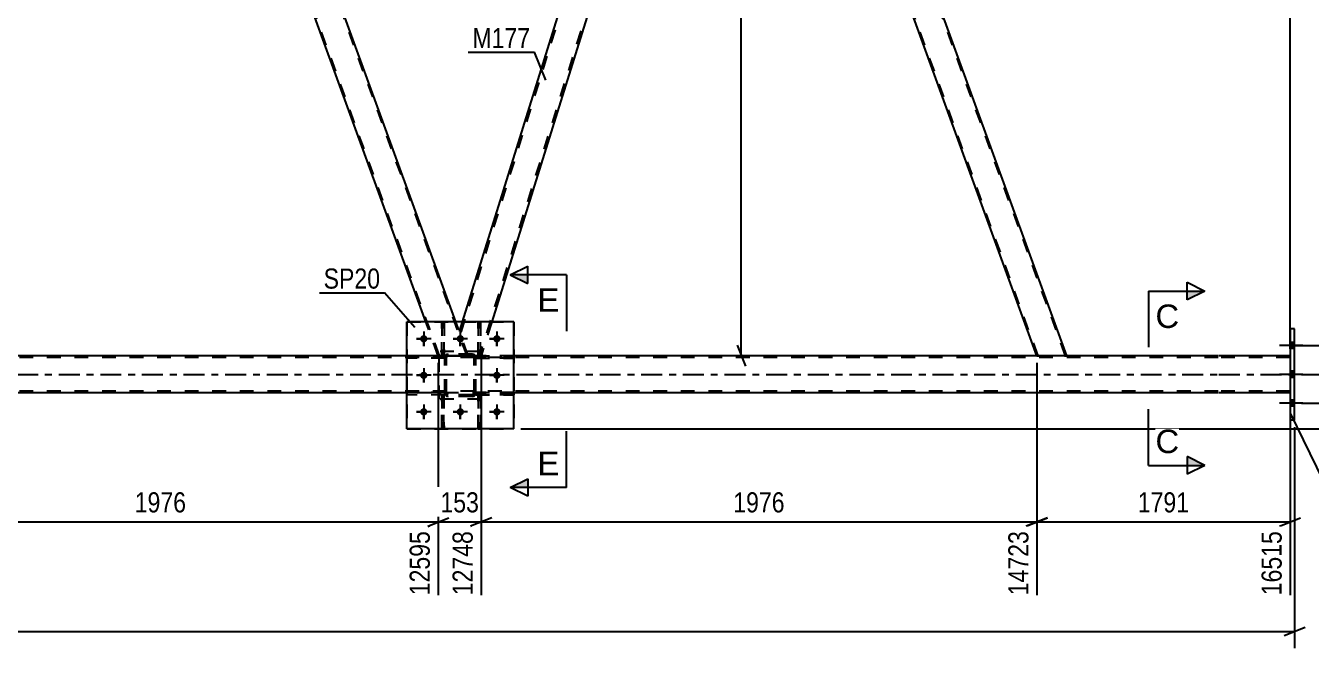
# Model space of a CAD drawing. Header units: millimetres. Extents: x -74 to 767, y -439 to 155.
# Drawn here: x 481.8 to 664.6, y -164.8 to -76.2 of the extents above; entities that cross this region are included whole.
import ezdxf

# ---------------------------------------------------------------- set-up
doc = ezdxf.new("R2010")
doc.units = ezdxf.units.MM
doc.linetypes.add('DXK_LINE_DOT2', pattern=[3.9198, 1.9599, -1.9599])
doc.linetypes.add('DXK_LINE_DOT3', pattern=[5.9187, 2.979, -0.9799, 0.9799, -0.9799])
doc.styles.add('Arial', font='arial.ttf', dxfattribs={"height": 0.2})
doc.styles.add('Arial Narrow', font='ARIALN.TTF', dxfattribs={"height": 0.2})

# ---------------------------------------------------------------- blocks, each defined once
blk = doc.blocks.new('Part-814185030-3653 - 3452')
at = {"color": 7, "linetype": 'DXK_LINE_DOT2'}
for p, q in [((541.37, -123.24), (535.97, -123.24)), ((535.97, -123.24), (535.97, -123.56)), ((541.37, -123.56), (535.97, -123.56)), ((540.77, -123.56), (540.77, -123.24)), ((541.37, -123.56), (541.37, -123.24))]:
    blk.add_line(p, q, dxfattribs=at)
blk = doc.blocks.new('Part-814185030-3635 - 3452')
at = {"color": 7, "linetype": 'DXK_LINE_DOT2'}
for p, q in [((541.37, -128.44), (535.97, -128.44)), ((535.97, -128.76), (535.97, -128.44)), ((541.37, -128.76), (535.97, -128.76)), ((540.77, -128.76), (540.77, -128.44)), ((541.37, -128.44), (541.37, -128.76))]:
    blk.add_line(p, q, dxfattribs=at)
blk = doc.blocks.new('Part-814185030-3796 - 3452')
at = {"color": 7, "linetype": 'DXK_LINE_DOT2'}
for p, q in [((540.93, -133.6), (540.92, -128.77)), ((540.92, -128.77), (541.24, -128.77)), ((540.92, -129.37), (541.24, -129.37)), ((541.24, -128.77), (541.25, -133.6)), ((541.25, -133.6), (540.93, -133.6))]:
    blk.add_line(p, q, dxfattribs=at)
blk = doc.blocks.new('Part-814185030-3631 - 3452')
at = {"color": 2, "linetype": 'Continuous'}
blk.add_line((546.44, -118.4), (546.12, -118.4), dxfattribs=at)
at = {"color": 7, "linetype": 'DXK_LINE_DOT2'}
for p, q in [((546.12, -118.4), (546.12, -123.25)), ((546.44, -123.25), (546.44, -118.4)), ((546.12, -122.65), (546.44, -122.65)), ((546.12, -123.25), (546.44, -123.25))]:
    blk.add_line(p, q, dxfattribs=at)
blk = doc.blocks.new('Part-814185030-3624 - 3452')
at = {"color": 7, "linetype": 'DXK_LINE_DOT2'}
for p, q in [((551.17, -128.44), (545.77, -128.44)), ((545.77, -128.44), (545.77, -128.76)), ((545.77, -128.76), (551.17, -128.76)), ((546.37, -128.76), (546.37, -128.44)), ((551.17, -128.76), (551.17, -128.44))]:
    blk.add_line(p, q, dxfattribs=at)
blk = doc.blocks.new('Part-814185030-3625 - 3452')
at = {"color": 7, "linetype": 'DXK_LINE_DOT2'}
for p, q in [((551.17, -123.24), (545.77, -123.24)), ((545.77, -123.24), (545.77, -123.56)), ((545.77, -123.56), (551.17, -123.56)), ((546.37, -123.56), (546.37, -123.24)), ((551.17, -123.56), (551.17, -123.24))]:
    blk.add_line(p, q, dxfattribs=at)
blk = doc.blocks.new('Part-814185030-3628 - 3452')
at = {"color": 7, "linetype": 'DXK_LINE_DOT2'}
for p, q in [((541.24, -128.77), (540.92, -128.77)), ((540.92, -128.77), (540.93, -133.6)), ((540.92, -129.37), (541.24, -129.37)), ((541.25, -133.6), (541.24, -128.77)), ((540.93, -133.6), (541.25, -133.6))]:
    blk.add_line(p, q, dxfattribs=at)
blk = doc.blocks.new('Part-814185030-3634 - 3452')
at = {"color": 2, "linetype": 'Continuous'}
blk.add_line((541.25, -118.4), (540.93, -118.4), dxfattribs=at)
at = {"color": 7, "linetype": 'DXK_LINE_DOT2'}
for p, q in [((540.93, -118.4), (540.93, -123.25)), ((541.25, -123.25), (541.25, -118.4)), ((540.93, -122.65), (541.25, -122.65)), ((540.93, -123.25), (541.25, -123.25))]:
    blk.add_line(p, q, dxfattribs=at)
blk = doc.blocks.new('Part-814185030-3636 - 3452')
at = {"color": 7, "linetype": 'DXK_LINE_DOT2'}
for p, q in [((541.37, -123.24), (535.97, -123.24)), ((535.97, -123.56), (535.97, -123.24)), ((541.37, -123.56), (535.97, -123.56)), ((540.77, -123.56), (540.77, -123.24)), ((541.37, -123.24), (541.37, -123.56))]:
    blk.add_line(p, q, dxfattribs=at)
blk = doc.blocks.new('Bolt-814185030-3640 - 3452')
at = {"linetype": 'Continuous'}
for points in [[(661.59, -121.32), (661.59, -122.2), (662.23, -122.2), (662.23, -121.32)], [(661.59, -121.32), (661.59, -122.2), (662.23, -122.2), (662.23, -121.32)], [(661.59, -121.32), (661.59, -122.2), (662.23, -122.2), (662.23, -121.32)], [(661.59, -125.42), (661.59, -126.3), (662.23, -126.3), (662.23, -125.42)], [(661.59, -125.42), (661.59, -126.3), (662.23, -126.3), (662.23, -125.42)], [(661.59, -129.52), (661.59, -130.4), (662.23, -130.4), (662.23, -129.52)], [(661.59, -129.52), (661.59, -130.4), (662.23, -130.4), (662.23, -129.52)], [(661.59, -129.52), (661.59, -130.4), (662.23, -130.4), (662.23, -129.52)]]:
    blk.add_hatch(color=1, dxfattribs=at).paths.add_polyline_path(points)
at = {"color": 1, "linetype": 'Continuous'}
for p, q in [((663.39, -121.76), (660.07, -121.76)), ((663.39, -121.76), (660.07, -121.76)), ((663.39, -121.76), (660.07, -121.76)), ((662.23, -121.32), (661.59, -121.32)), ((662.23, -121.32), (661.59, -121.32)), ((662.23, -121.32), (661.59, -121.32)), ((662.23, -122.2), (661.59, -122.2)), ((662.23, -122.2), (661.59, -122.2)), ((662.23, -122.2), (661.59, -122.2)), ((663.39, -125.86), (660.07, -125.86)), ((663.39, -125.86), (660.07, -125.86)), ((662.23, -125.42), (661.59, -125.42)), ((662.23, -125.42), (661.59, -125.42)), ((662.23, -126.3), (661.59, -126.3)), ((662.23, -126.3), (661.59, -126.3)), ((662.23, -129.52), (661.59, -129.52)), ((662.23, -129.52), (661.59, -129.52)), ((662.23, -129.52), (661.59, -129.52)), ((663.39, -129.96), (660.07, -129.96)), ((663.39, -129.96), (660.07, -129.96)), ((663.39, -129.96), (660.07, -129.96)), ((662.23, -130.4), (661.59, -130.4)), ((662.23, -130.4), (661.59, -130.4)), ((662.23, -130.4), (661.59, -130.4))]:
    blk.add_line(p, q, dxfattribs=at)
blk = doc.blocks.new('Part-814185030-3641 - 3452')
at = {"color": 7, "linetype": 'DXK_LINE_DOT2'}
for p, q in [((545.77, -123.56), (545.77, -123.24)), ((545.77, -123.24), (551.17, -123.24)), ((551.17, -123.56), (545.77, -123.56)), ((546.37, -123.56), (546.37, -123.24)), ((551.17, -123.24), (551.17, -123.56))]:
    blk.add_line(p, q, dxfattribs=at)
blk = doc.blocks.new('Part-814185030-3646 - 3452')
at = {"color": 2, "linetype": 'Continuous'}
for p, q in [((551.17, -118.4), (535.97, -118.4)), ((535.97, -133.6), (535.97, -118.4)), ((551.17, -133.6), (551.17, -118.4)), ((551.17, -133.6), (535.97, -133.6))]:
    blk.add_line(p, q, dxfattribs=at)
blk = doc.blocks.new('Part-814185030-3647 - 3452')
at = {"color": 7, "linetype": 'DXK_LINE_DOT2'}
for p, q in [((535.97, -118.4), (551.17, -118.4)), ((535.97, -118.4), (535.97, -133.6)), ((551.17, -118.4), (551.17, -133.6)), ((535.97, -133.6), (551.17, -133.6))]:
    blk.add_line(p, q, dxfattribs=at)
blk = doc.blocks.new('Part-814185030-3648 - 3452')
at = {"color": 7, "linetype": 'DXK_LINE_DOT2'}
for p, q in [((545.77, -128.76), (545.77, -128.44)), ((545.77, -128.44), (551.17, -128.44)), ((551.17, -128.76), (545.77, -128.76)), ((546.37, -128.76), (546.37, -128.44)), ((551.17, -128.44), (551.17, -128.76))]:
    blk.add_line(p, q, dxfattribs=at)
blk = doc.blocks.new('Part-814185030-3668 - 3452')
at = {"color": 2, "linetype": 'Continuous'}
for p, q in [((500.57, -2), (496.31, -2)), ((542.94, -118.4), (500.57, -2)), ((538.68, -118.4), (497.84, -6.2))]:
    blk.add_line(p, q, dxfattribs=at)
at = {"color": 7, "linetype": 'DXK_LINE_DOT2'}
for p, q in [((496.31, -2), (497.84, -6.2)), ((540.6, -123.22), (496.48, -2)), ((544.52, -123.22), (500.4, -2)), ((540.43, -123.22), (538.68, -118.4)), ((544.69, -123.22), (542.94, -118.4)), ((544.69, -123.22), (540.43, -123.22))]:
    blk.add_line(p, q, dxfattribs=at)
blk = doc.blocks.new('Part-814185030-3683 - 3452')
at = {"color": 7, "linetype": 'DXK_LINE_DOT2'}
for p, q in [((580.38, -2), (543.56, -120.12)), ((582.86, -5.88), (546.28, -123.22)), ((582.99, -6.25), (582.97, -6.2)), ((582.99, -6.25), (582.97, -6.2)), ((543.84, -118.4), (543.42, -119.75)), ((548.03, -118.4), (546.53, -123.22)), ((544.69, -123.22), (543.42, -119.75)), ((546.53, -123.22), (544.69, -123.22))]:
    blk.add_line(p, q, dxfattribs=at)
at = {"color": 2, "linetype": 'Continuous'}
for p, q in [((580.13, -2), (543.84, -118.4)), ((581.44, -2), (580.13, -2)), ((582.97, -6.2), (581.44, -2)), ((582.99, -6.25), (548.03, -118.4))]:
    blk.add_line(p, q, dxfattribs=at)
blk = doc.blocks.new('Part-814185030-3693 - 3452')
at = {"color": 2, "linetype": 'Continuous'}
for p, q in [((585.7, -2), (581.44, -2)), ((629.82, -123.22), (585.7, -2)), ((625.57, -123.22), (582.97, -6.2))]:
    blk.add_line(p, q, dxfattribs=at)
at = {"color": 7, "linetype": 'DXK_LINE_DOT2'}
for p, q in [((581.44, -2), (582.97, -6.2)), ((625.74, -123.22), (581.61, -2)), ((629.65, -123.22), (585.53, -2)), ((625.57, -123.22), (629.82, -123.22))]:
    blk.add_line(p, q, dxfattribs=at)
blk = doc.blocks.new('Part-814185030-3698 - 3452')
at = {"color": 2, "linetype": 'Continuous'}
for p, q in [((494.99, -2), (458.29, -119.75)), ((496.31, -2), (494.99, -2)), ((497.84, -6.2), (496.31, -2)), ((497.86, -6.25), (461.4, -123.22)), ((459.55, -123.22), (458.31, -119.8))]:
    blk.add_line(p, q, dxfattribs=at)
at = {"color": 7, "linetype": 'DXK_LINE_DOT2'}
for p, q in [((495.24, -2), (458.43, -120.12)), ((497.72, -5.88), (461.15, -123.22)), ((497.86, -6.25), (497.84, -6.2)), ((497.86, -6.25), (497.84, -6.2)), ((458.29, -119.75), (458.31, -119.8)), ((461.4, -123.22), (459.55, -123.22))]:
    blk.add_line(p, q, dxfattribs=at)
blk = doc.blocks.new('Part-814185030-3713 - 3452')
at = {"color": 2, "linetype": 'Continuous'}
for p, q in [((662.23, -119.36), (661.59, -119.36)), ((661.59, -119.36), (661.59, -132.36)), ((662.23, -132.36), (662.23, -119.36)), ((662.23, -132.36), (661.59, -132.36))]:
    blk.add_line(p, q, dxfattribs=at)
blk = doc.blocks.new('Part-814185030-3715 - 3452')
at = {"color": 7, "linetype": 'DXK_LINE_DOT2'}
for p, q in [((546.57, -122.6), (540.57, -122.6)), ((540.57, -129.4), (540.57, -122.6)), ((546.57, -129.4), (546.57, -122.6)), ((546.57, -129.4), (540.57, -129.4))]:
    blk.add_line(p, q, dxfattribs=at)
blk = doc.blocks.new('Part-814185030-3716 - 3452')
at = {"color": 7, "linetype": 'DXK_LINE_DOT2'}
for p, q in [((546.57, -122.6), (540.57, -122.6)), ((540.57, -129.4), (540.57, -122.6)), ((546.57, -129.4), (546.57, -122.6)), ((546.57, -129.4), (540.57, -129.4))]:
    blk.add_line(p, q, dxfattribs=at)
blk = doc.blocks.new('Part-814185030-3717 - 3452')
at = {"color": 7, "linetype": 'DXK_LINE_DOT2'}
for p, q in [((541.37, -123.48), (541.41, -123.3)), ((541.41, -123.3), (541.37, -123.48)), ((541.37, -128.52), (541.37, -123.48)), ((541.61, -123.48), (541.63, -123.39)), ((541.61, -128.52), (541.61, -123.48)), ((541.63, -123.39), (541.68, -123.32)), ((541.67, -123.04), (541.85, -123)), ((541.85, -123), (541.67, -123.04)), ((541.68, -123.32), (541.76, -123.26)), ((541.76, -123.26), (541.85, -123.24)), ((545.29, -123), (541.85, -123)), ((541.85, -123.24), (545.29, -123.24)), ((545.29, -123), (545.47, -123.04)), ((545.47, -123.04), (545.29, -123)), ((545.29, -123.24), (545.38, -123.26)), ((545.38, -123.26), (545.46, -123.32)), ((545.46, -123.32), (545.51, -123.39)), ((545.51, -123.39), (545.53, -123.48)), ((545.53, -128.52), (545.53, -123.48)), ((545.73, -123.3), (545.77, -123.48)), ((545.77, -123.48), (545.73, -123.3)), ((545.77, -128.52), (545.77, -123.48)), ((541.41, -128.71), (541.37, -128.52)), ((541.37, -128.52), (541.41, -128.71)), ((541.63, -128.62), (541.61, -128.52)), ((541.68, -128.69), (541.63, -128.62)), ((541.85, -129), (541.67, -128.97)), ((541.67, -128.97), (541.85, -129)), ((541.76, -128.75), (541.68, -128.69)), ((541.85, -128.76), (541.76, -128.75)), ((545.29, -128.76), (541.85, -128.76)), ((545.29, -129), (541.85, -129)), ((545.38, -128.75), (545.29, -128.76)), ((545.47, -128.97), (545.29, -129)), ((545.29, -129), (545.47, -128.97)), ((545.46, -128.69), (545.38, -128.75)), ((545.51, -128.62), (545.46, -128.69)), ((545.53, -128.52), (545.51, -128.62)), ((545.77, -128.52), (545.73, -128.71)), ((545.73, -128.71), (545.77, -128.52))]:
    blk.add_line(p, q, dxfattribs=at)
at = {"color": 7, "linetype": 'DXK_LINE_DOT3'}
blk.add_line((543.57, -126), (543.57, -126), dxfattribs=at)
at = {"color": 7, "linetype": 'DXK_LINE_DOT2'}
for centre, start, end in [((541.85, -123.48), 112.5, 157.5), ((541.85, -123.48), 112.5, 157.5), ((545.29, -123.48), 22.5, 67.5), ((545.29, -123.48), 22.5, 67.5), ((541.85, -128.52), 202.5, 247.5), ((541.85, -128.52), 202.5, 247.5), ((545.29, -128.52), 292.5, 337.5), ((545.29, -128.52), 292.5, 337.5)]:
    blk.add_arc(centre, 0.48, start, end, dxfattribs=at)
blk = doc.blocks.new('Part-814185030-3723 - 3452')
at = {"color": 7, "linetype": 'DXK_LINE_DOT2'}
for p, q in [((651.37, -123.46), (36.63, -123.46)), ((551.17, -123.22), (535.97, -123.22)), ((661.59, -123.46), (651.47, -123.46)), ((661.59, -123.22), (661.59, -128.5)), ((651.37, -128.26), (36.63, -128.26)), ((551.17, -128.5), (535.97, -128.5)), ((661.59, -128.26), (651.47, -128.26))]:
    blk.add_line(p, q, dxfattribs=at)
at = {"color": 2, "linetype": 'Continuous'}
for p, q in [((535.97, -123.22), (380.9, -123.22)), ((651.37, -123.22), (551.17, -123.22)), ((661.59, -123.22), (651.47, -123.22)), ((535.97, -128.5), (380.9, -128.5)), ((651.37, -128.5), (551.17, -128.5)), ((661.59, -128.5), (651.47, -128.5))]:
    blk.add_line(p, q, dxfattribs=at)
at = {"color": 7, "linetype": 'DXK_LINE_DOT3'}
for p, q in [((36.63, -125.86), (651.37, -125.86)), ((651.47, -125.86), (661.59, -125.86))]:
    blk.add_line(p, q, dxfattribs=at)
blk = doc.blocks.new('Part-814185030-3753 - 3452')
at = {"color": 7, "linetype": 'DXK_LINE_DOT2'}
for p, q in [((541.37, -128.44), (535.97, -128.44)), ((535.97, -128.44), (535.97, -128.76)), ((541.37, -128.76), (535.97, -128.76)), ((540.77, -128.76), (540.77, -128.44)), ((541.37, -128.76), (541.37, -128.44))]:
    blk.add_line(p, q, dxfattribs=at)
blk = doc.blocks.new('Part-814185030-3775 - 3452')
at = {"color": 7, "linetype": 'DXK_LINE_DOT2'}
for p, q in [((541.37, -123.48), (541.41, -123.3)), ((541.41, -123.3), (541.37, -123.48)), ((541.37, -128.52), (541.37, -123.48)), ((541.61, -123.48), (541.63, -123.39)), ((541.61, -128.52), (541.61, -123.48)), ((541.63, -123.39), (541.68, -123.32)), ((541.67, -123.04), (541.85, -123)), ((541.85, -123), (541.67, -123.04)), ((541.68, -123.32), (541.76, -123.26)), ((541.76, -123.26), (541.85, -123.24)), ((545.29, -123), (541.85, -123)), ((541.85, -123.24), (545.29, -123.24)), ((545.29, -123), (545.47, -123.04)), ((545.47, -123.04), (545.29, -123)), ((545.29, -123.24), (545.38, -123.26)), ((545.38, -123.26), (545.46, -123.32)), ((545.46, -123.32), (545.51, -123.39)), ((545.51, -123.39), (545.53, -123.48)), ((545.53, -128.52), (545.53, -123.48)), ((545.73, -123.3), (545.77, -123.48)), ((545.77, -123.48), (545.73, -123.3)), ((545.77, -128.52), (545.77, -123.48)), ((541.41, -128.71), (541.37, -128.52)), ((541.37, -128.52), (541.41, -128.71)), ((541.63, -128.62), (541.61, -128.52)), ((541.68, -128.69), (541.63, -128.62)), ((541.85, -129), (541.67, -128.97)), ((541.67, -128.97), (541.85, -129)), ((541.76, -128.75), (541.68, -128.69)), ((541.85, -128.76), (541.76, -128.75)), ((545.29, -128.76), (541.85, -128.76)), ((545.29, -129), (541.85, -129)), ((545.38, -128.75), (545.29, -128.76)), ((545.47, -128.97), (545.29, -129)), ((545.29, -129), (545.47, -128.97)), ((545.46, -128.69), (545.38, -128.75)), ((545.51, -128.62), (545.46, -128.69)), ((545.53, -128.52), (545.51, -128.62)), ((545.77, -128.52), (545.73, -128.71)), ((545.73, -128.71), (545.77, -128.52))]:
    blk.add_line(p, q, dxfattribs=at)
at = {"color": 7, "linetype": 'DXK_LINE_DOT3'}
blk.add_line((543.57, -126), (543.57, -126), dxfattribs=at)
at = {"color": 7, "linetype": 'DXK_LINE_DOT2'}
for centre, start, end in [((541.85, -123.48), 112.5, 157.5), ((541.85, -123.48), 112.5, 157.5), ((545.29, -123.48), 22.5, 67.5), ((545.29, -123.48), 22.5, 67.5), ((541.85, -128.52), 202.5, 247.5), ((541.85, -128.52), 202.5, 247.5), ((545.29, -128.52), 292.5, 337.5), ((545.29, -128.52), 292.5, 337.5)]:
    blk.add_arc(centre, 0.48, start, end, dxfattribs=at)
blk = doc.blocks.new('Part-814185030-3790 - 3452')
at = {"color": 7, "linetype": 'DXK_LINE_DOT2'}
for p, q in [((540.93, -123.25), (540.93, -118.4)), ((540.93, -118.4), (541.25, -118.4)), ((541.25, -118.4), (541.25, -123.25)), ((540.93, -122.65), (541.25, -122.65)), ((541.25, -123.25), (540.93, -123.25))]:
    blk.add_line(p, q, dxfattribs=at)
blk = doc.blocks.new('Part-814185030-3793 - 3452')
at = {"color": 7, "linetype": 'DXK_LINE_DOT2'}
for p, q in [((546.12, -123.25), (546.12, -118.4)), ((546.12, -118.4), (546.44, -118.4)), ((546.44, -118.4), (546.44, -123.25)), ((546.12, -122.65), (546.44, -122.65)), ((546.44, -123.25), (546.12, -123.25))]:
    blk.add_line(p, q, dxfattribs=at)
blk = doc.blocks.new('Part-814185030-3799 - 3452')
at = {"color": 7, "linetype": 'DXK_LINE_DOT2'}
for p, q in [((546.12, -133.6), (546.12, -128.77)), ((546.12, -128.77), (546.44, -128.77)), ((546.12, -129.37), (546.44, -129.37)), ((546.44, -128.77), (546.44, -133.6)), ((546.44, -133.6), (546.12, -133.6))]:
    blk.add_line(p, q, dxfattribs=at)
blk = doc.blocks.new('Part-814185030-3819 - 3452')
at = {"color": 7, "linetype": 'DXK_LINE_DOT2'}
for p, q in [((546.44, -128.77), (546.12, -128.77)), ((546.12, -128.77), (546.12, -133.6)), ((546.12, -129.37), (546.44, -129.37)), ((546.44, -133.6), (546.44, -128.77)), ((546.12, -133.6), (546.44, -133.6))]:
    blk.add_line(p, q, dxfattribs=at)
blk = doc.blocks.new('Bolt-814185030-3820 - 3452')
at = {"linetype": 'Continuous'}
for points in [[(538.89, -120.8, -1), (537.85, -120.8, -1)], [(544.09, -120.8, -1), (543.05, -120.8, -1)], [(549.29, -120.8, -1), (548.25, -120.8, -1)], [(538.89, -126, -1), (537.85, -126, -1)], [(549.29, -126, -1), (548.25, -126, -1)], [(538.89, -131.2, -1), (537.85, -131.2, -1)], [(544.09, -131.2, -1), (543.05, -131.2, -1)], [(549.29, -131.2, -1), (548.25, -131.2, -1)]]:
    blk.add_hatch(color=1, dxfattribs=at).paths.add_polyline_path(points)
at = {"color": 1, "linetype": 'Continuous'}
for p, q in [((538.37, -119.76), (538.37, -121.84)), ((543.57, -119.76), (543.57, -121.84)), ((548.77, -119.76), (548.77, -121.84)), ((539.41, -120.8), (537.33, -120.8)), ((544.61, -120.8), (542.53, -120.8)), ((549.81, -120.8), (547.73, -120.8)), ((539.41, -126), (537.33, -126)), ((538.37, -124.96), (538.37, -127.04)), ((549.81, -126), (547.73, -126)), ((548.77, -124.96), (548.77, -127.04)), ((539.41, -131.2), (537.33, -131.2)), ((538.37, -130.16), (538.37, -132.24)), ((544.61, -131.2), (542.53, -131.2)), ((543.57, -130.16), (543.57, -132.24)), ((549.81, -131.2), (547.73, -131.2)), ((548.77, -130.16), (548.77, -132.24))]:
    blk.add_line(p, q, dxfattribs=at)
blk = doc.blocks.new('Bolt-814185030-3821 - 3452')
at = {"color": 1, "linetype": 'Continuous'}
for p, q in [((538.37, -119.76), (538.37, -120.46)), ((543.57, -119.76), (543.57, -120.46)), ((548.77, -119.76), (548.77, -120.46)), ((537.33, -120.8), (538.02, -120.8)), ((538.37, -121.84), (538.37, -121.15)), ((539.41, -120.8), (538.72, -120.8)), ((542.53, -120.8), (543.22, -120.8)), ((543.57, -121.84), (543.57, -121.15)), ((544.61, -120.8), (543.92, -120.8)), ((547.73, -120.8), (548.42, -120.8)), ((548.77, -121.84), (548.77, -121.15)), ((549.81, -120.8), (549.12, -120.8)), ((537.33, -126), (538.02, -126)), ((538.37, -124.96), (538.37, -125.66)), ((539.41, -126), (538.72, -126)), ((547.73, -126), (548.42, -126)), ((548.77, -124.96), (548.77, -125.66)), ((549.81, -126), (549.12, -126)), ((538.37, -127.04), (538.37, -126.35)), ((548.77, -127.04), (548.77, -126.35)), ((537.33, -131.2), (538.02, -131.2)), ((538.37, -130.16), (538.37, -130.86)), ((538.37, -132.24), (538.37, -131.55)), ((539.41, -131.2), (538.72, -131.2)), ((542.53, -131.2), (543.22, -131.2)), ((543.57, -130.16), (543.57, -130.86)), ((543.57, -132.24), (543.57, -131.55)), ((544.61, -131.2), (543.92, -131.2)), ((547.73, -131.2), (548.42, -131.2)), ((548.77, -130.16), (548.77, -130.86)), ((548.77, -132.24), (548.77, -131.55)), ((549.81, -131.2), (549.12, -131.2))]:
    blk.add_line(p, q, dxfattribs=at)
blk = doc.blocks.new('StraightDimension-814185030-4886 - 3452')
at = {"color": 7, "linetype": 'Continuous'}
for p, q in [((641.61, 0), (680.13, 0)), ((678.33, -1.5), (677.13, 1.5)), ((677.73, -125.86), (677.73, 0)), ((663.23, -125.86), (680.13, -125.86)), ((677.13, -124.36), (678.33, -127.36))]:
    blk.add_line(p, q, dxfattribs=at)
at = {"color": 0}
blk.add_wipeout([(676.98, -58.67), (672.78, -58.67), (672.78, -67.19), (676.98, -67.19)], dxfattribs=at)
at = {"color": 3, "style": 'Arial Narrow'}
blk.add_text('3146', height=2.863, rotation=90.0002, dxfattribs=at).set_placement((676.38, -66.59))
blk = doc.blocks.new('StraightDimension-814185030-4674 - 3452')
at = {"color": 7, "linetype": 'Continuous'}
for p, q in [((461.4, -124.22), (461.4, -157.3)), ((540.43, -124.22), (540.43, -157.3)), ((462.9, -146.26), (459.9, -147.46)), ((538.93, -147.46), (541.93, -146.26)), ((461.4, -146.86), (540.43, -146.86))]:
    blk.add_line(p, q, dxfattribs=at)
at = {"color": 0}
blk.add_wipeout([(505.17, -146.11), (505.17, -141.91), (496.66, -141.91), (496.66, -146.11)], dxfattribs=at)
at = {"color": 0, "linetype": 'Continuous'}
blk.add_wipeout([(539.83, -147.56), (535.63, -147.56), (535.63, -157.9), (539.83, -157.9)], dxfattribs=at)
at = {"color": 3, "style": 'Arial Narrow'}
blk.add_text('1976', height=2.863, dxfattribs=at).set_placement((497.26, -145.51))
at = {"color": 3, "linetype": 'Continuous', "style": 'Arial Narrow'}
blk.add_text('12595', height=2.863, rotation=90.0002, dxfattribs=at).set_placement((539.23, -157.3))
blk = doc.blocks.new('StraightDimension-814185030-4540 - 3452')
at = {"color": 7, "linetype": 'Continuous'}
for p, q in [((662.23, -133.36), (662.23, -164.85)), ((-0.64, -162.45), (662.23, -162.45)), ((660.73, -163.05), (663.73, -161.85))]:
    blk.add_line(p, q, dxfattribs=at)
blk = doc.blocks.new('StraightDimension-814185030-4650 - 3452')
at = {"color": 7, "linetype": 'Continuous'}
for p, q in [((540.43, -124.22), (540.43, -157.3)), ((546.53, -124.22), (546.53, -157.3)), ((538.93, -147.46), (541.93, -146.26)), ((548.03, -146.26), (545.03, -147.46)), ((540.43, -146.86), (546.53, -146.86))]:
    blk.add_line(p, q, dxfattribs=at)
at = {"color": 0}
blk.add_wipeout([(546.82, -146.11), (546.82, -141.91), (540.14, -141.91), (540.14, -146.11)], dxfattribs=at)
at = {"color": 0, "linetype": 'Continuous'}
blk.add_wipeout([(545.93, -147.56), (541.73, -147.56), (541.73, -157.9), (545.93, -157.9)], dxfattribs=at)
at = {"color": 3, "style": 'Arial Narrow'}
blk.add_text('153', height=2.863, dxfattribs=at).set_placement((540.74, -145.51))
at = {"color": 3, "linetype": 'Continuous', "style": 'Arial Narrow'}
blk.add_text('12748', height=2.863, rotation=90.0002, dxfattribs=at).set_placement((545.33, -157.3))
blk = doc.blocks.new('StraightDimension-814185030-10413 - 3452')
at = {"color": 7, "linetype": 'Continuous'}
for p, q in [((686.97, 9.3), (685.77, 12.3)), ((638.33, 10.8), (688.77, 10.8)), ((686.37, -133.6), (686.37, 10.8)), ((685.77, -132.1), (686.97, -135.1)), ((552.17, -133.6), (688.77, -133.6))]:
    blk.add_line(p, q, dxfattribs=at)
at = {"color": 0}
blk.add_wipeout([(685.62, -57.15), (681.42, -57.15), (681.42, -65.66), (685.62, -65.66)], dxfattribs=at)
at = {"color": 3, "style": 'Arial Narrow'}
blk.add_text('3610', height=2.863, rotation=90.0002, dxfattribs=at).set_placement((685.02, -65.06))
blk = doc.blocks.new('StraightDimension-814185030-4529 - 3452')
at = {"color": 7, "linetype": 'Continuous'}
for p, q in [((639.97, -3), (639.97, -72.81)), ((661.59, -122.22), (661.59, -67.56)), ((641.47, -69.81), (638.47, -71.01)), ((639.97, -70.41), (661.59, -70.41)), ((660.09, -71.01), (663.09, -69.81))]:
    blk.add_line(p, q, dxfattribs=at)
at = {"color": 0}
blk.add_wipeout([(655.04, -69.66), (655.04, -65.46), (646.52, -65.46), (646.52, -69.66)], dxfattribs=at)
at = {"color": 3, "style": 'Arial Narrow'}
blk.add_text('1431', height=2.863, dxfattribs=at).set_placement((647.12, -69.06))
blk = doc.blocks.new('StraightDimension-814185030-4185 - 3452')
at = {"color": 7, "linetype": 'Continuous'}
for p, q in [((670.37, -120.26), (671.57, -123.26)), ((661.83, -121.76), (673.37, -121.76)), ((670.97, -125.86), (670.97, -121.76)), ((663.23, -125.86), (673.37, -125.86)), ((671.57, -127.36), (670.37, -124.36))]:
    blk.add_line(p, q, dxfattribs=at)
at = {"color": 0}
blk.add_wipeout([(670.22, -114.55), (666.02, -114.55), (666.02, -121.23), (670.22, -121.23)], dxfattribs=at)
at = {"color": 7, "linetype": 'Continuous'}
blk.add_line((670.97, -121.76), (670.97, -114.03), dxfattribs=at)
blk.add_line((670.97, -121.76), (670.97, -114.03), dxfattribs=at)
at = {"color": 3, "style": 'Arial Narrow'}
blk.add_text('103', height=2.863, rotation=90.0002, dxfattribs=at).set_placement((669.62, -120.63))
blk = doc.blocks.new('StraightDimension-814185030-4195 - 3452')
at = {"color": 7, "linetype": 'Continuous'}
for p, q in [((663.23, -125.86), (673.37, -125.86)), ((670.37, -124.36), (671.57, -127.36)), ((670.97, -129.96), (670.97, -125.86)), ((671.57, -131.46), (670.37, -128.46)), ((663.23, -129.96), (673.37, -129.96))]:
    blk.add_line(p, q, dxfattribs=at)
at = {"color": 0}
blk.add_wipeout([(670.22, -130.48), (666.02, -130.48), (666.02, -137.17), (670.22, -137.17)], dxfattribs=at)
at = {"color": 7, "linetype": 'Continuous'}
blk.add_line((670.97, -129.96), (670.97, -137.69), dxfattribs=at)
blk.add_line((670.97, -129.96), (670.97, -137.69), dxfattribs=at)
at = {"color": 3, "style": 'Arial Narrow'}
blk.add_text('103', height=2.863, rotation=90.0002, dxfattribs=at).set_placement((669.62, -136.57))
blk = doc.blocks.new('StraightDimension-814185030-4607 - 3452')
at = {"color": 7, "linetype": 'Continuous'}
for p, q in [((625.57, -124.22), (625.57, -157.3)), ((661.59, -129.5), (661.59, -157.3)), ((627.07, -146.26), (624.07, -147.46)), ((660.09, -147.46), (663.09, -146.26)), ((625.57, -146.86), (661.59, -146.86))]:
    blk.add_line(p, q, dxfattribs=at)
at = {"color": 0}
blk.add_wipeout([(647.83, -146.11), (647.83, -141.91), (639.32, -141.91), (639.32, -146.11)], dxfattribs=at)
at = {"color": 0, "linetype": 'Continuous'}
blk.add_wipeout([(660.99, -147.56), (656.79, -147.56), (656.79, -157.9), (660.99, -157.9)], dxfattribs=at)
at = {"color": 3, "style": 'Arial Narrow'}
blk.add_text('1791', height=2.863, dxfattribs=at).set_placement((639.92, -145.51))
at = {"color": 3, "linetype": 'Continuous', "style": 'Arial Narrow'}
blk.add_text('16515', height=2.863, rotation=90.0002, dxfattribs=at).set_placement((660.39, -157.3))
blk = doc.blocks.new('StraightDimension-814185030-4626 - 3452')
at = {"color": 7, "linetype": 'Continuous'}
for p, q in [((546.53, -124.22), (546.53, -157.3)), ((625.57, -124.22), (625.57, -157.3)), ((548.03, -146.26), (545.03, -147.46)), ((624.07, -147.46), (627.07, -146.26)), ((546.53, -146.86), (625.57, -146.86))]:
    blk.add_line(p, q, dxfattribs=at)
at = {"color": 0}
blk.add_wipeout([(590.3, -146.11), (590.3, -141.91), (581.79, -141.91), (581.79, -146.11)], dxfattribs=at)
at = {"color": 0, "linetype": 'Continuous'}
blk.add_wipeout([(624.97, -147.56), (620.77, -147.56), (620.77, -157.9), (624.97, -157.9)], dxfattribs=at)
at = {"color": 3, "style": 'Arial Narrow'}
blk.add_text('1976', height=2.863, dxfattribs=at).set_placement((582.39, -145.51))
at = {"color": 3, "linetype": 'Continuous', "style": 'Arial Narrow'}
blk.add_text('14723', height=2.863, rotation=90.0002, dxfattribs=at).set_placement((624.37, -157.3))
blk = doc.blocks.new('StraightDimension-814185030-5148 - 3452')
at = {"color": 7, "linetype": 'Continuous'}
for p, q in [((584.13, -3.5), (582.93, -0.5)), ((602.67, -2), (580.68, -2)), ((583.53, -123.22), (583.53, -2)), ((582.93, -121.72), (584.13, -124.72)), ((601.81, -123.22), (580.68, -123.22))]:
    blk.add_line(p, q, dxfattribs=at)
at = {"color": 0}
blk.add_wipeout([(582.78, -58.35), (578.58, -58.35), (578.58, -66.87), (582.78, -66.87)], dxfattribs=at)
at = {"color": 3, "style": 'Arial Narrow'}
blk.add_text('3030', height=2.863, rotation=90.0002, dxfattribs=at).set_placement((582.18, -66.27))
blk = doc.blocks.new('Mark-814185030-3642 - 3452')
at = {"color": 0}
blk.add_wipeout([(532.17, -113.66), (532.17, -110.66), (524.13, -110.66), (524.13, -113.66)], dxfattribs=at)
blk.add_wipeout([(532.17, -113.66), (532.17, -110.66), (524.13, -110.66), (524.13, -113.66)], dxfattribs=at)
at = {"color": 30, "linetype": 'Continuous'}
for p in [(523.53, -114.26), (537.12, -119.2)]:
    blk.add_line(p, (532.77, -114.26), dxfattribs=at)
at = {"color": 3, "style": 'Arial Narrow'}
blk.add_text('SP20', height=2.863, dxfattribs=at).set_placement((524.13, -113.66))
blk = doc.blocks.new('Mark-814185030-3679 - 3452')
at = {"color": 0}
blk.add_wipeout([(553.51, -79.43), (553.51, -76.43), (545.29, -76.43), (545.29, -79.43)], dxfattribs=at)
blk.add_wipeout([(553.51, -79.43), (553.51, -76.43), (545.29, -76.43), (545.29, -79.43)], dxfattribs=at)
at = {"color": 30, "linetype": 'Continuous'}
for p in [(544.69, -80.03), (555.73, -84)]:
    blk.add_line(p, (554.11, -80.03), dxfattribs=at)
at = {"color": 3, "style": 'Arial Narrow'}
blk.add_text('M177', height=2.863, dxfattribs=at).set_placement((545.29, -79.43))
blk = doc.blocks.new('Mark-814185030-3709 - 3452')
at = {"color": 0}
blk.add_wipeout([(676.76, -144.21), (676.76, -141.21), (668.73, -141.21), (668.73, -144.21)], dxfattribs=at)
blk.add_wipeout([(676.76, -144.21), (676.76, -141.21), (668.73, -141.21), (668.73, -144.21)], dxfattribs=at)
at = {"color": 30, "linetype": 'Continuous'}
for p, q in [((661.59, -131.38), (668.13, -144.81)), ((668.13, -144.81), (677.36, -144.81))]:
    blk.add_line(p, q, dxfattribs=at)
at = {"color": 3, "style": 'Arial Narrow'}
blk.add_text('SP19', height=2.863, dxfattribs=at).set_placement((668.73, -144.21))
blk = doc.blocks.new('SectionMark-814185030-5181 - 3452')
at = {"linetype": 'Continuous'}
for points in [[(646.94, -115.26), (646.94, -114.01), (649.44, -114.01)], [(646.94, -138.82), (646.94, -137.57), (649.44, -138.82)]]:
    blk.add_hatch(color=6, dxfattribs=at).paths.add_polyline_path(points)
at = {"color": 6, "linetype": 'Continuous'}
for p, q in [((646.94, -115.26), (646.94, -112.76)), ((646.94, -112.76), (649.44, -114.01)), ((641.44, -114.01), (641.44, -122.01)), ((641.44, -114.01), (649.44, -114.01)), ((649.44, -114.01), (646.94, -115.26)), ((641.44, -138.82), (641.44, -130.82)), ((641.44, -138.82), (649.44, -138.82)), ((649.44, -138.82), (646.94, -137.57)), ((646.94, -137.57), (646.94, -140.07)), ((649.44, -138.82), (646.94, -140.07))]:
    blk.add_line(p, q, dxfattribs=at)
at = {"color": 0, "linetype": 'Continuous'}
for points in [[(645.81, -119.26), (645.81, -115.76), (642.44, -115.76), (642.44, -119.26)], [(645.81, -137.07), (645.81, -133.57), (642.44, -133.57), (642.44, -137.07)]]:
    blk.add_wipeout(points, dxfattribs=at)
at = {"color": 3, "linetype": 'Continuous', "style": 'Arial'}
for p in [(642.44, -119.26), (642.44, -137.07)]:
    blk.add_text('C', height=3.34, dxfattribs=at).set_placement(p)
blk = doc.blocks.new('SectionMark-814185030-5195 - 3452')
at = {"linetype": 'Continuous'}
for points in [[(553.15, -111.7), (553.15, -112.95), (550.65, -111.7)], [(553.15, -140.71), (553.15, -141.96), (550.65, -141.96)]]:
    blk.add_hatch(color=6, dxfattribs=at).paths.add_polyline_path(points)
at = {"color": 6, "linetype": 'Continuous'}
for p, q in [((550.65, -111.7), (553.15, -110.45)), ((553.15, -112.95), (553.15, -110.45)), ((558.65, -111.7), (550.65, -111.7)), ((550.65, -111.7), (553.15, -112.95)), ((558.65, -111.7), (558.65, -119.7)), ((558.65, -141.96), (558.65, -133.96)), ((550.65, -141.96), (553.15, -140.71)), ((553.15, -140.71), (553.15, -143.21)), ((558.65, -141.96), (550.65, -141.96)), ((553.15, -143.21), (550.65, -141.96))]:
    blk.add_line(p, q, dxfattribs=at)
at = {"color": 0, "linetype": 'Continuous'}
for points in [[(557.65, -116.95), (557.65, -113.45), (554.54, -113.45), (554.54, -116.95)], [(557.65, -140.21), (557.65, -136.71), (554.54, -136.71), (554.54, -140.21)]]:
    blk.add_wipeout(points, dxfattribs=at)
at = {"color": 3, "linetype": 'Continuous', "style": 'Arial'}
for p in [(554.54, -116.95), (554.54, -140.21)]:
    blk.add_text('E', height=3.34, dxfattribs=at).set_placement(p)

msp = doc.modelspace()

# ---------------------------------------------------------------- block references
for name in ['Part-814185030-3698 - 3452', 'Part-814185030-3668 - 3452', 'Part-814185030-3683 - 3452', 'Part-814185030-3693 - 3452', 'Part-814185030-3646 - 3452', 'Part-814185030-3647 - 3452', 'Part-814185030-3634 - 3452', 'Part-814185030-3790 - 3452', 'Part-814185030-3631 - 3452', 'Part-814185030-3793 - 3452', 'Bolt-814185030-3820 - 3452', 'Bolt-814185030-3821 - 3452', 'Part-814185030-3713 - 3452', 'Bolt-814185030-3640 - 3452', 'Part-814185030-3723 - 3452', 'Part-814185030-3653 - 3452', 'Part-814185030-3636 - 3452', 'Part-814185030-3715 - 3452', 'Part-814185030-3716 - 3452', 'Part-814185030-3717 - 3452', 'Part-814185030-3775 - 3452', 'Part-814185030-3625 - 3452', 'Part-814185030-3641 - 3452', 'Part-814185030-3635 - 3452', 'Part-814185030-3753 - 3452', 'Part-814185030-3796 - 3452', 'Part-814185030-3628 - 3452', 'Part-814185030-3624 - 3452', 'Part-814185030-3648 - 3452', 'Part-814185030-3799 - 3452', 'Part-814185030-3819 - 3452']:
    msp.add_blockref(name, (0, 0))

# ---------------------------------------------------------------- next in the draw order: block references
for name in ['StraightDimension-814185030-4886 - 3452', 'StraightDimension-814185030-4674 - 3452']:
    msp.add_blockref(name, (0, 0))

# ---------------------------------------------------------------- next in the draw order: block references
msp.add_blockref('StraightDimension-814185030-4540 - 3452', (0, 0))

# ---------------------------------------------------------------- next in the draw order: block references
for name in ['StraightDimension-814185030-10413 - 3452', 'Mark-814185030-3642 - 3452', 'StraightDimension-814185030-4650 - 3452']:
    msp.add_blockref(name, (0, 0))

# ---------------------------------------------------------------- next in the draw order: block references
for name in ['StraightDimension-814185030-4529 - 3452', 'Mark-814185030-3679 - 3452']:
    msp.add_blockref(name, (0, 0))

# ---------------------------------------------------------------- next in the draw order: block references
msp.add_blockref('StraightDimension-814185030-4185 - 3452', (0, 0))

# ---------------------------------------------------------------- next in the draw order: block references
msp.add_blockref('StraightDimension-814185030-4195 - 3452', (0, 0))

# ---------------------------------------------------------------- next in the draw order: block references
msp.add_blockref('StraightDimension-814185030-4607 - 3452', (0, 0))

# ---------------------------------------------------------------- next in the draw order: block references
for name in ['SectionMark-814185030-5181 - 3452', 'StraightDimension-814185030-4626 - 3452', 'Mark-814185030-3709 - 3452']:
    msp.add_blockref(name, (0, 0))

# ---------------------------------------------------------------- next in the draw order: block references
for name in ['StraightDimension-814185030-5148 - 3452', 'SectionMark-814185030-5195 - 3452']:
    msp.add_blockref(name, (0, 0))

doc.saveas('drawing.dxf')
